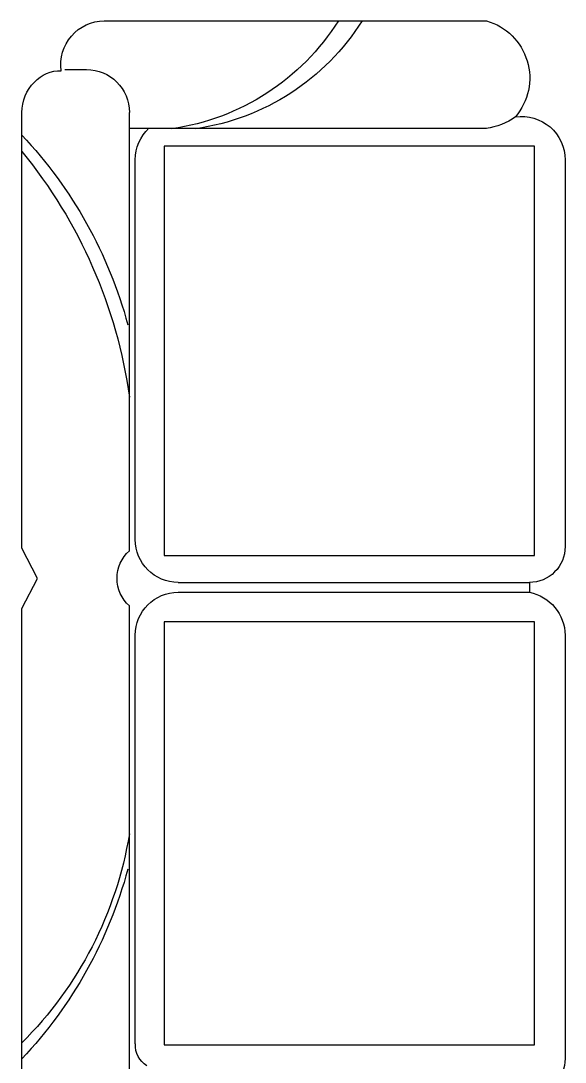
# Model space of a CAD drawing. Extents: x -6243262 to 3079315, y -2914302 to 172723.
# Drawn here: x -5827792 to -5827021, y -773264 to -771789 of the extents above; entities that cross this region are included whole.
import ezdxf

# ---------------------------------------------------------------- set-up
doc = ezdxf.new("R2010")
doc.units = 0
doc.header["$LTSCALE"] = 1000
doc.layers.add('fur', color=253, linetype='Continuous')
doc.layers.add('WIRE-通讯', color=4, linetype='Continuous')

# ---------------------------------------------------------------- blocks, each defined once
blk = doc.blocks.new('$plan$00002641')
at = {"layer": 'fur', "color": 0}
for p, q in [((933.9, 1781.4), (933.9, 1750.9)), ((1615.9, 1690), (994.8, 1690)), ((1017.3, 1183.9), (1017.3, 1690)), ((2354, 1690), (1694, 1690)), ((1599.8, 1681.7), (1061.8, 1681.7)), ((2314.6, 1681.7), (1735.5, 1681.7)), ((1042.7, 1116), (1042.7, 1640.5)), ((1042.7, 1640.5), (1622.7, 1640.5)), ((1622.7, 1640.5), (1622.7, 1116)), ((1716.4, 1116), (1716.4, 1640.5)), ((1716.4, 1640.5), (2315.6, 1640.5)), ((2315.6, 1640.5), (2315.6, 1116)), ((1660.7, 1620.8), (1660.7, 1123.4)), ((1674.6, 1620.8), (1674.6, 1123.4)), ((1622.7, 1116), (1042.7, 1116)), ((2315.6, 1116), (1716.4, 1116))]:
    blk.add_line(p, q, dxfattribs=at)
blk.add_lwpolyline([(1610, 1072.7, 0.414214), (1660.7, 1123.4), (1674.6, 1123.4, 0.354555), (1735.5, 1072.7), (2335, 1072.7, 0.431164), (2385.7, 1126.6, 0.518766), (2497.6, 1183.9), (2497.6, 1725.6, 0.483115), (2417.3, 1786.5, 0.388459), (2350.4, 1842.3), (1697.7, 1842.3), (1654.9, 1820.2), (1612.2, 1842.3), (994.8, 1842.3, 0.198912), (951.7, 1824.4, 0.222018), (935.6, 1786.5, 0.452318), (865, 1725.6), (865, 1183.9, 0.545503), (1000.9, 1143.1, 0.453255), (1061.8, 1072.7), (1610, 1072.7, 0)], format="xyb", dxfattribs=at)
for centre, radius, start, end in [((1459.9, 2301.6), 631.1, 226.7033, 254.9108), ((1495.3, 2385.6), 702.4, 230.6825, 262.0603), ((1928.8, 2224.9), 542.1, 279.3588, 315.1043), ((1902.7, 2301.6), 631.1, 285.0892, 313.2967), ((994.8, 1750.9), 60.9, 180, 270), ((1654.9, 1654.9), 52.5, 41.9207, 138.0793), ((1061.8, 1620.8), 60.9, 90, 136.9839), ((1599.8, 1620.8), 60.9, 0, 90), ((1735.5, 1620.8), 60.9, 90, 180), ((2316, 1647.1), 34.5, 31.7185, 92.2999), ((686.5, 1677.1), 334.7, 302.2352, 351.9364), ((686.5, 1643.3), 334.7, 302.2352, 351.9364), ((933.7, 1193.6), 84.1, 323.0923, 353.8915)]:
    blk.add_arc(centre, radius, start, end, dxfattribs=at)
blk = doc.blocks.new('45645')
at = {"color": 8, "yscale": -1, "rotation": 270}
blk.add_blockref('$plan$00002641', (1308941.9, -1129113.4), dxfattribs=at)

msp = doc.modelspace()

# ---------------------------------------------------------------- block references
at = {"layer": 'WIRE-通讯', "linetype": 'Continuous'}
msp.add_blockref('45645', (-7134890.2, 358189.8), dxfattribs=at)

doc.saveas('drawing.dxf')
